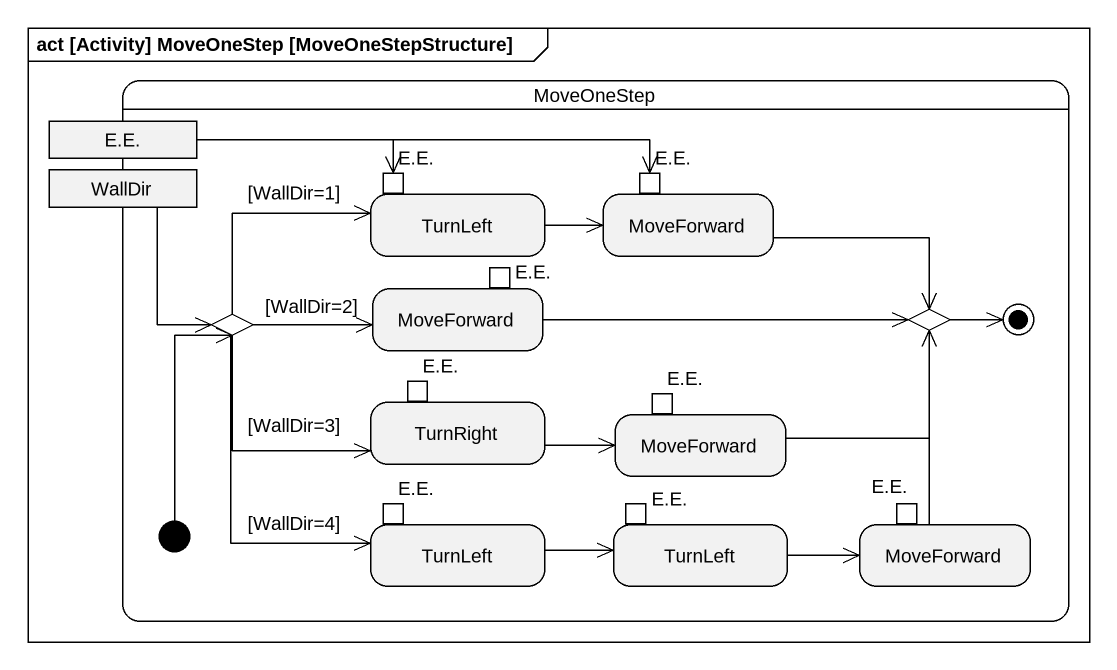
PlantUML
@startuml
mainframe act [Activity] MoveOneStep [MoveOneStepStructure]
hide empty description
state MoveOneStep {
  state WallDir <<object>>
  state "E.E." as E_E <<object>>
  state TurnLeft {
    state "E.E." as E_E_2 <<inputPin>>
  }
  state MoveForward {
    state "E.E." as E_E_3 <<inputPin>>
  }
  state choice1 <<choice>>
  state "MoveForward" as MoveForward_2 {
    state "E.E." as E_E_4 <<inputPin>>
  }
  state choice2 <<choice>>
  state TurnRight {
    state "E.E." as E_E_5 <<inputPin>>
  }
  state "MoveForward" as MoveForward_3 {
    state "E.E." as E_E_6 <<inputPin>>
  }
  state "TurnLeft" as TurnLeft_2 {
    state "E.E." as E_E_7 <<inputPin>>
  }
  state "TurnLeft" as TurnLeft_3 {
    state "E.E." as E_E_8 <<inputPin>>
  }
  state "MoveForward" as MoveForward_4 {
    state "E.E." as E_E_9 <<inputPin>>
  }
  choice2 -right-> [*]
  [*] -up-> choice1
}
WallDir --> choice1
E_E -right-> E_E_2
E_E -right-> E_E_3
TurnLeft -right-> MoveForward
MoveForward -right-> choice2
choice1 -right-> TurnLeft : [WallDir=1]
choice1 -right-> MoveForward_2 : [WallDir=2]
choice1 -right-> TurnRight : [WallDir=3]
choice1 --> TurnLeft_2 : [WallDir=4]
MoveForward_2 -right-> choice2
TurnRight -right-> MoveForward_3
MoveForward_3 -right-> choice2
TurnLeft_2 -right-> TurnLeft_3
TurnLeft_3 -right-> MoveForward_4
MoveForward_4 -up-> choice2
@enduml
